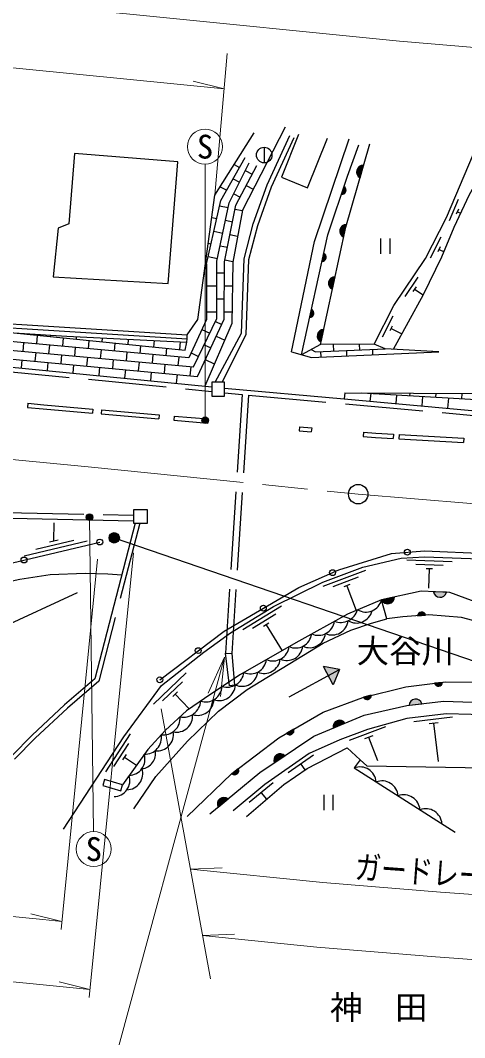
# Model space of a CAD drawing. Units: millimetres at full size, sheet at 1:1000; details may follow other scales. Extents: x 40000 to 680000, y 20000 to 380000.
# Drawn here: x 454182 to 488408, y 240801 to 319096 of the extents above; entities that cross this region are included whole.
import ezdxf
from ezdxf.enums import TextEntityAlignment as Align

# ---------------------------------------------------------------- set-up
doc = ezdxf.new("R2010")
doc.units = ezdxf.units.MM
doc.header["$LTSCALE"] = 1000
doc.linetypes.add('CHAIN', pattern=[18.5, 12, -1.5, 3.5, -1.5])
doc.linetypes.add('DASHED', pattern=[7.5, 6, -1.5])
for name, color, linetype, lineweight in [('M-BGD', 7, 'Continuous', 25), ('M-BMK', 2, 'CHAIN', 13), ('M-BMK-SRVR', 3, 'Continuous', 25), ('M-STR-HTXT', 7, 'Continuous', 13), ('M-STR-STRC', 7, 'Continuous', 25)]:
    doc.layers.add(name, color=color, linetype=linetype, lineweight=lineweight)
doc.layers.add('M-BMK-HTXT', color=7, linetype='Continuous')
doc.styles.add('ＭＳ ゴシック', font='')
doc.styles.get('ＭＳ ゴシック').set_extended_font_data('MS Gothic')

# ---------------------------------------------------------------- blocks, each defined once
blk = doc.blocks.new('open_arrow')
at = {"color": 0, "linetype": 'Continuous', "lineweight": -2}
blk.add_lwpolyline([(7.5, 1.25), (0, 0), (7.5, -1.25)], dxfattribs=at)

msp = doc.modelspace()

# ---------------------------------------------------------------- hatches: boundary and pattern name
at = {"layer": 'M-BGD'}
for points in [[(480347, 306976, -0.82183), (480622, 307928)], [(479108, 306300), (478909, 305707, 0.84072)], [(479087, 302418, -0.82183), (479295, 303387)], [(477416, 300548), (477550, 301159, -0.84072)], [(478224, 298394, -0.82183), (478432, 299363)], [(476469, 296229), (476603, 296840, -0.84072)], [(477356, 294344, -0.82183), (477563, 295313)], [(487000, 275076, -0.82183), (486010, 275121)], [(483000, 274712, -0.82183), (482032, 274499)], [(484776, 273267), (485399, 273316, 0.84072)], [(478760, 269133), (478291, 267967), (477908, 268668), (477526, 269369)], [(486080, 268072), (486701, 268147, -0.84072)], [(481215, 267152), (480607, 267003, 0.84072)], [(484125, 266385, -0.82183), (485109, 266505)], [(478274, 264625, -0.82183), (479189, 265006)], [(474695, 264223), (475236, 264536, -0.84072)], [(473742, 261947, -0.82183), (474563, 262501)], [(470972, 261497), (470475, 261118, 0.84072)], [(469419, 258552, -0.82183), (470184, 259181)]]:
    msp.add_hatch(color=256, dxfattribs=at).paths.add_polyline_path(points)
at = {"layer": 'M-STR-STRC'}
for points in [[(468642, 288434, -1), (468203, 288195, -1)], [(459729, 280977, -1), (459290, 280738, -1)], [(461075, 279055, -1), (461750, 279484, -0.41421), (461627, 278932, -0.41421)]]:
    msp.add_hatch(color=256, dxfattribs=at).paths.add_polyline_path(points)

# ---------------------------------------------------------------- linework, layer by layer
at = {"layer": 'M-BGD'}
for p, q in [((472965, 309330), (472965, 308130)), ((470651, 307992), (471067, 307773)), ((480347, 306976), (480622, 307928)), ((471513, 307538), (472046, 307258)), ((469586, 306293), (470082, 306032)), ((470574, 306903), (471065, 306644)), ((471579, 306373), (472108, 306094)), ((479108, 306300), (478909, 305707)), ((470618, 305749), (471113, 305488)), ((469531, 304819), (470190, 304684)), ((470730, 304574), (471281, 304461)), ((487919, 305315), (487209, 303661)), ((468937, 303920), (469310, 303844)), ((487923, 304562), (487757, 304176)), ((487840, 304369), (488104, 304256)), ((469983, 303706), (470530, 303594)), ((479087, 302418), (479295, 303387)), ((469089, 302868), (469777, 302727)), ((470329, 302614), (470914, 302495)), ((481934, 302299), (481934, 301126)), ((482634, 302299), (482634, 301126)), ((486569, 302409), (485761, 300800)), ((468660, 301935), (468868, 301893)), ((469571, 301749), (470129, 301635)), ((486527, 301657), (486339, 301282)), ((486433, 301470), (486817, 301277)), ((468647, 300917), (469365, 300770)), ((469928, 300655), (470547, 300529)), ((477550, 301159), (477416, 300548)), ((469321, 299659), (469896, 299658)), ((478224, 298394), (478432, 299363)), ((484799, 299327), (483791, 297835)), ((468518, 298661), (469323, 298659)), ((469895, 298658), (470517, 298657)), ((484661, 298587), (484426, 298239)), ((484544, 298413), (485218, 297958)), ((469324, 297659), (469893, 297658)), ((476603, 296840), (476469, 296229)), ((468524, 296661), (469326, 296659)), ((469891, 296658), (470492, 296657)), ((482881, 296322), (482066, 294717)), ((468172, 295313), (468782, 295027)), ((469220, 295926), (469701, 295700)), ((477356, 294344), (477563, 295313)), ((482836, 295571), (482646, 295196)), ((482741, 295383), (483580, 294957)), ((455489, 294852), (455428, 294194)), ((456495, 294863), (456484, 294752)), ((457479, 294652), (457419, 294011)), ((458492, 294746), (458474, 294553)), ((459469, 294453), (459411, 293827)), ((460492, 294645), (460464, 294353)), ((462491, 294545), (462454, 294153)), ((464490, 294445), (464444, 293954)), ((467023, 294573), (467042, 294882)), ((469277, 294795), (469924, 294491)), ((454432, 294285), (454369, 293616)), ((456423, 294102), (456361, 293434)), ((458415, 293919), (458352, 293253)), ((460407, 293736), (460344, 293071)), ((461459, 294253), (461402, 293644)), ((463449, 294054), (463394, 293461)), ((465439, 293854), (465385, 293278)), ((466490, 294345), (466435, 293754)), ((468343, 294128), (468852, 293889)), ((478278, 294146), (478299, 293642)), ((479298, 293685), (479317, 293260)), ((480279, 294157), (480298, 293727)), ((481297, 293770), (481315, 293352)), ((454307, 292959), (454249, 292335)), ((455365, 293525), (455303, 292866)), ((457357, 293344), (457294, 292679)), ((459348, 293162), (459286, 292493)), ((461340, 292981), (461277, 292306)), ((462398, 293553), (462336, 292890)), ((464390, 293369), (464328, 292709)), ((466381, 293186), (466320, 292527)), ((467329, 293499), (467905, 293229)), ((468428, 292984), (469125, 292657)), ((477300, 293599), (477319, 293168)), ((456299, 292773), (456239, 292140)), ((458290, 292586), (458230, 291945)), ((460281, 292399), (460220, 291750)), ((462273, 292213), (462211, 291554)), ((463332, 292799), (463268, 292120)), ((465324, 292618), (465259, 291933)), ((467315, 292437), (467251, 291746)), ((464264, 292026), (464201, 291359)), ((466255, 291840), (466192, 291164)), ((469904, 290800), (479123, 289967)), ((479165, 290424), (479123, 289967)), ((480484, 290417), (491169, 289795)), ((481169, 290377), (481115, 289786)), ((482176, 290407), (482168, 290319)), ((483166, 290261), (483107, 289606)), ((484183, 290396), (484165, 290203)), ((485164, 290145), (485099, 289426)), ((486190, 290385), (486163, 290087)), ((487162, 290028), (487091, 289246)), ((488197, 290373), (488161, 289970)), ((454755, 289621), (454724, 289302)), ((459758, 289180), (459731, 288861)), ((460440, 289121), (460413, 288803)), ((460440, 289121), (464887, 288742)), ((460413, 288803), (464860, 288423)), ((464887, 288742), (464860, 288423)), ((466027, 288644), (466000, 288326)), ((466000, 288326), (468617, 288102)), ((466027, 288644), (468644, 288421)), ((468644, 288421), (468617, 288102)), ((475687, 287819), (475659, 287501)), ((475659, 287501), (476597, 287421)), ((475687, 287819), (476624, 287739)), ((476624, 287739), (476597, 287421)), ((480619, 287398), (480592, 287079)), ((482922, 287239), (482903, 286920)), ((483356, 287215), (483338, 286895)), ((483338, 286895), (488322, 286610)), ((483356, 287215), (488340, 286929)), ((488340, 286929), (488322, 286610)), ((456765, 279033), (456788, 280417)), ((454470, 277874), (459336, 279025)), ((455374, 278396), (458294, 279086)), ((456424, 278952), (457105, 279114)), ((487450, 277424), (483952, 277548)), ((486740, 277149), (484641, 277223)), ((480758, 276757), (477481, 275528)), ((485925, 276877), (485435, 276895)), ((485680, 276886), (485627, 275387)), ((480208, 276230), (478241, 275493)), ((479559, 275666), (479101, 275494)), ((452703, 272335), (458593, 275067)), ((479330, 275580), (480042, 273680)), ((487000, 275076), (486010, 275121)), ((483000, 274712), (482032, 274499)), ((474294, 274008), (471310, 272179)), ((473854, 273386), (472063, 272289)), ((484776, 273267), (485399, 273316)), ((473324, 272710), (472906, 272453)), ((473115, 272582), (474341, 270582)), ((469990, 270405), (470477, 270374)), ((478760, 269133), (477526, 269369)), ((478291, 267967), (477526, 269369)), ((466961, 268881), (464428, 266465)), ((474887, 267019), (478760, 269133)), ((478760, 269133), (478291, 267967)), ((466661, 268180), (465141, 266731)), ((486701, 268147), (486080, 268072)), ((466286, 267408), (465931, 267070)), ((466108, 267239), (467196, 266098)), ((481215, 267152), (480607, 267003)), ((484125, 266385), (485109, 266505)), ((487469, 265467), (484489, 265119)), ((478274, 264625), (479189, 265006)), ((482304, 264731), (479500, 263665)), ((486361, 265035), (485666, 264954)), ((486014, 264995), (486356, 262059)), ((462647, 264184), (460736, 261251)), ((475236, 264536), (474695, 264223)), ((481335, 264042), (480681, 263793)), ((481008, 263918), (481685, 262137)), ((462516, 263434), (461370, 261674)), ((462328, 262595), (462060, 262185)), ((462194, 262390), (463132, 261779)), ((473742, 261947), (474563, 262501)), ((476772, 262546), (474805, 261171)), ((475788, 261859), (476104, 261407)), ((479906, 261556), (487664, 256625)), ((470972, 261497), (470475, 261118)), ((473648, 260421), (471801, 258889)), ((469419, 258552), (470184, 259181)), ((472725, 259655), (473144, 259149)), ((477557, 259479), (477557, 258305)), ((478257, 259479), (478257, 258305))]:
    msp.add_line(p, q, dxfattribs=at)
at = {"layer": 'M-BGD', "linetype": 'DASHED'}
for p, q in [((469904, 290422), (471262, 290299)), ((471262, 290299), (469990, 270405)), ((471748, 290255), (470476, 270361))]:
    msp.add_line(p, q, dxfattribs=at)
at = {"layer": 'M-BGD'}
for points in [[(474570, 310884), (471288, 304499), (470540, 300493), (470481, 295774), (468383, 290949)], [(467042, 294882), (467846, 296079), (469176, 305640), (472183, 310434)], [(469201, 291250), (471207, 295015), (471415, 300745), (472114, 303424), (473190, 306424), (474932, 310246)], [(469720, 291250), (471578, 294919), (471788, 300691), (472472, 303313), (473538, 306283), (475273, 310090)], [(475612, 310316), (474288, 307023), (476305, 306213), (477840, 310031)], [(475061, 293587), (476852, 302084), (479500, 309978)], [(475841, 293361), (477863, 302588), (479374, 307093), (480264, 309520)], [(477312, 294141), (479249, 303176), (481103, 309591)], [(468314, 299445), (469621, 305218), (471498, 308534)], [(481448, 294163), (482964, 297147), (485404, 300759), (487000, 303935), (489099, 308822)], [(482937, 293778), (485241, 298000), (486659, 300892), (487601, 303186), (488778, 305687), (490708, 309095)], [(401545, 297976), (446705, 293672), (467822, 291693), (469890, 296103), (469898, 300508), (470793, 304880), (472391, 307913)], [(417522, 296970), (467510, 292419), (469327, 296146), (469319, 300554), (470266, 305046), (471813, 308137)], [(468512, 300322), (468525, 296074), (467151, 293116), (445764, 295083), (430131, 296543)], [(400316, 297993), (400630, 298846), (422503, 297649), (440698, 296526), (467042, 294882)], [(400646, 297993), (400842, 298525), (422485, 297340), (440679, 296217), (467023, 294573)], [(401567, 298197), (427589, 296704), (439792, 295930), (457775, 294782), (467007, 294319), (467023, 294573)], [(400646, 297513), (437068, 294020), (468924, 290896)], [(453419, 295060), (466884, 293709), (467007, 294319)], [(475061, 293587), (476620, 293136), (486409, 293588), (482296, 293813), (481448, 294163), (477312, 294141), (475841, 293361)], [(476576, 293751), (476931, 293583), (482296, 293813)], [(306016, 287627), (306441, 289804), (309667, 291965), (348604, 288363), (374524, 285971), (400131, 283637), (421171, 281662), (423046, 281462), (462887, 280587)], [(479123, 289967), (492899, 288721), (494393, 288664)], [(479165, 290424), (489744, 290365), (491473, 289674), (494347, 289673)], [(454724, 289302), (455953, 289184), (459731, 288861)], [(454755, 289621), (455982, 289502), (459758, 289180)], [(480619, 287398), (481569, 287317), (482922, 287239)], [(480592, 287079), (481546, 286998), (482903, 286920)], [(463038, 280397), (459928, 268424), (457582, 266416), (455094, 264081), (453534, 262499)], [(422067, 271338), (432142, 273016), (437165, 273675), (440214, 274193), (460303, 278945)], [(464923, 268343), (469873, 272096), (475630, 275453), (478714, 276800), (482762, 278061), (485311, 278279), (499577, 277653), (504371, 277271), (507798, 276209)], [(457507, 256843), (462146, 263964), (465068, 267892), (468313, 270470), (470366, 271952), (473694, 273992), (477472, 275845), (480555, 277001), (483524, 277710), (485302, 277800), (493812, 277498), (503720, 277029), (508600, 275588), (511461, 274343), (513040, 273473), (515301, 273672), (519655, 273027), (523332, 272971), (527250, 273015), (529568, 273078)], [(449124, 274350), (450707, 275143), (452730, 275768), (454137, 276085), (456486, 276437), (459169, 276549), (460922, 276497), (462002, 276409)], [(505246, 270898), (504414, 269683), (499022, 272484), (497894, 271125), (487268, 275064), (485060, 275164), (482011, 274495)], [(482011, 274495), (479371, 273403), (475413, 271197), (471143, 268748), (468848, 267246), (466980, 265949), (465354, 264461), (463994, 262989), (462057, 260271)], [(498067, 269878), (495046, 271174), (491753, 272196), (488152, 273133), (485651, 273336), (483651, 273178), (482403, 273023), (482011, 274495)], [(462930, 258405), (464627, 260903), (467054, 263627), (469435, 265939), (471663, 267584), (477510, 271159), (479649, 272168), (481229, 272712), (482403, 273023)], [(470476, 270361), (470689, 267918), (470288, 267883), (469990, 270405)], [(467028, 257834), (470449, 261098), (474103, 263880), (477496, 265845), (480562, 266991), (483876, 267807), (486946, 268176), (490224, 268152), (493678, 267795), (496477, 267149), (502931, 265614), (513370, 263121), (520017, 261628), (526332, 260352), (529871, 260096), (532173, 260066)], [(468783, 258028), (472641, 261203), (476802, 264013), (480661, 265618), (483947, 266363), (486769, 266707), (495704, 266393), (495672, 265481), (508331, 262847), (518338, 260855), (526511, 259331), (528738, 259172), (532254, 259079)], [(525164, 257919), (500920, 263361), (494409, 264884), (491203, 265448), (488908, 265672), (486978, 265711), (483963, 265360), (480911, 264522), (478802, 263721), (476422, 262667), (473010, 260282), (470567, 258255)], [(471594, 257824), (474487, 260297), (476275, 261525), (479357, 263114), (480369, 262179), (479906, 261556)], [(480369, 262179), (480863, 261722), (497556, 261445), (498917, 262380), (501838, 262247), (521820, 257758)]]:
    msp.add_lwpolyline(points, dxfattribs=at)
for points in [[(456724, 299358), (465557, 298833), (466310, 308216), (458346, 308856), (457911, 303442), (457092, 303090)], [(468924, 290164), (469904, 290164), (469904, 291250), (468924, 291250)], [(462887, 280397), (463979, 280397), (463979, 281413), (462887, 281413)], [(462057, 260271), (460665, 260674), (460528, 260202), (461920, 259798)]]:
    msp.add_lwpolyline(points, close=True, dxfattribs=at)
at = {"layer": 'M-BGD', "linetype": 'DASHED'}
for points in [[(400646, 297258), (437050, 293653), (468924, 290542)], [(305540, 287348), (306068, 290052), (309558, 292390), (348642, 288775), (374562, 286383), (400169, 284049), (421213, 282073), (423072, 281875), (462887, 281001)], [(471748, 290255), (492875, 288345), (503772, 287930), (510875, 288056), (519298, 288494), (529757, 289643)], [(463385, 280397), (460227, 268237), (457807, 266166), (455329, 263840), (453738, 262227)]]:
    msp.add_lwpolyline(points, dxfattribs=at)
at = {"layer": 'M-BGD'}
for centre, radius in [((472965, 308730), 600), ((460303, 278945), 225), ((483992, 278166), 225), ((454464, 277564), 225), ((478233, 276589), 225), ((472900, 273861), 225), ((467884, 270588), 225), ((464923, 268343), 225)]:
    msp.add_circle(centre, radius, dxfattribs=at)
for centre, radius, start, end in [((480579, 307425), 505, 85.05697, 242.71516), ((478957, 306021), 318, 261.3448, 61.56253), ((479286, 302882), 505, 89.06791, 246.7261), ((477430, 300865), 318, 267.52938, 67.74711), ((478424, 298858), 505, 89.06791, 246.7261), ((476483, 296546), 318, 267.52938, 67.74711), ((477555, 294808), 505, 89.06791, 246.7261), ((486509, 275196), 505, 188.5709, 346.22909), ((480800, 274806), 1250, 239.34411, 345.60432), ((482495, 274701), 505, 203.54944, 1.20763), ((478854, 274126), 1367, 249.37956, 343.17756), ((480067, 273962), 1250, 239.2956, 345.5558), ((485092, 273237), 318, 14.38727, 174.605), ((477134, 273015), 1250, 245.9993, 352.25951), ((478191, 273042), 1250, 246.47365, 352.84147), ((475381, 272045), 1256, 246.55777, 352.13146), ((476453, 272064), 1250, 246.03771, 352.29791), ((474705, 271077), 1250, 246.58244, 352.84264), ((473641, 271046), 1250, 246.70258, 352.96279), ((471906, 270051), 1250, 246.70258, 352.96279), ((472968, 270083), 1250, 246.70642, 352.96663), ((470092, 269109), 1336, 254.26454, 351.12692), ((471233, 269089), 1250, 246.67304, 352.93325), ((468463, 267913), 1269, 251.9864, 355.91756), ((469491, 267990), 1250, 251.43403, 357.69424), ((486384, 268164), 318, 196.74597, 356.9637), ((480898, 267130), 318, 203.72431, 3.94204), ((466750, 266790), 1323, 258.38104, 356.32664), ((467844, 266853), 1250, 251.57951, 357.83971), ((484629, 266348), 505, 18.11543, 175.77362), ((465209, 265385), 1280, 262.23905, 4.937), ((466203, 265561), 1250, 258.58118, 4.84139), ((478769, 264725), 505, 33.74194, 191.40013), ((463758, 263905), 1295, 268.4828, 9.38359), ((464723, 264128), 1250, 263.29188, 9.55209), ((474938, 264427), 318, 219.96209, 20.17982), ((462533, 262232), 1250, 271.39975, 17.65995), ((463452, 262651), 1149, 274.93536, 11.83747), ((474207, 262143), 505, 45.20781, 202.866), ((462360, 261127), 1250, 271.39975, 17.65995), ((480348, 260387), 1250, 4.42644, 110.68665), ((461372, 260603), 1250, 271.39975, 17.65995), ((470690, 261351), 318, 227.17273, 27.39046), ((482036, 259314), 1250, 4.42644, 110.68665), ((469864, 258791), 505, 50.62457, 208.28276), ((483724, 258241), 1250, 4.42644, 110.68665), ((485412, 257168), 1250, 4.42644, 110.68665)]:
    msp.add_arc(centre, radius, start, end, dxfattribs=at)
at = {"layer": 'M-BMK'}
msp.add_lwpolyline([(381029, 292170), (397547, 290741), (417897, 288826), (434853, 287145), (459398, 284725), (480208, 282628), (488884, 281914), (495597, 281420), (501357, 281270), (509548, 281297), (515805, 281607), (523954, 282327), (530286, 283064)], dxfattribs=at)
at = {"layer": 'M-BMK-SRVR'}
msp.add_circle((480208, 282628), 750, dxfattribs=at)
at = {"layer": 'M-STR-HTXT'}
for p, q in [((469176, 305640), (470114, 316553)), ((469879, 313821), (467494, 314404)), ((468423, 288314), (468409, 308023)), ((459509, 280858), (459823, 256663)), ((459486, 243904), (462895, 278106)), ((460130, 277621), (457322, 249133)), ((465037, 266102), (468825, 245327)), ((467284, 253778), (469737, 253875)), ((457383, 249751), (454998, 250334)), ((468218, 248659), (470671, 248755)), ((459546, 244507), (457162, 245091))]:
    msp.add_line(p, q, dxfattribs=at)
for points in [[(282969, 335245), (292909, 335001), (304613, 334473), (313115, 333883), (330067, 332290), (352255, 330197), (375368, 328014), (384470, 327003), (400694, 325599), (421263, 323664), (438307, 321974), (462869, 319552), (483399, 317484), (491604, 316808), (497338, 316386), (501755, 316271), (508622, 316294), (513397, 316531), (520391, 317149), (527423, 317967)], [(404352, 320233), (420783, 318687), (437814, 316998), (462373, 314577), (469879, 313821)], [(469912, 270090), (460339, 234886), (484661, 234886)], [(308239, 259011), (323052, 257619), (345212, 255529), (367699, 253405), (377095, 252360), (393950, 250902), (414050, 249011), (430905, 247340), (455431, 244922), (459546, 244507)], [(467284, 253778), (477473, 252752), (486552, 252004), (494105, 251449), (501016, 251269), (509384, 251296)], [(422992, 253149), (431398, 252315), (455927, 249897), (457383, 249751)], [(468218, 248659), (477017, 247772), (486164, 247019), (493856, 246453), (500959, 246268), (510474, 246300), (518212, 246684), (527517, 247506), (533149, 248161)]]:
    msp.add_lwpolyline(points, dxfattribs=at)
for centre in [(468408, 309373), (459840, 255313)]:
    msp.add_circle(centre, 1350, dxfattribs=at)
at = {"layer": 'M-STR-STRC'}
msp.add_line((461413, 279270), (539359, 252572), dxfattribs=at)
for centre, radius in [((468423, 288314), 250), ((459509, 280858), 250), ((461413, 279270), 400)]:
    msp.add_circle(centre, radius, dxfattribs=at)

# ---------------------------------------------------------------- block references
at = {"layer": 'M-STR-HTXT', "xscale": 400, "yscale": 400, "rotation": 254.8}
msp.add_blockref('open_arrow', (469912, 270090), dxfattribs=at)

# ---------------------------------------------------------------- texts
at = {"layer": 'M-BMK-HTXT', "style": 'ＭＳ ゴシック'}
for s, p in [('大谷川', (480087, 269096)), ('神\u3000田', (478038, 241655))]:
    msp.add_text(s, height=1833, dxfattribs=at).set_placement(p, align=Align.BOTTOM_LEFT)
at = {"layer": 'M-STR-HTXT', "style": 'ＭＳ ゴシック'}
for p in [(468408, 309373), (459840, 255313)]:
    msp.add_text('S', height=1833, dxfattribs=at).set_placement(p, align=Align.MIDDLE_CENTER)
at = {"layer": 'M-STR-HTXT', "style": 'ＭＳ ゴシック', "width": 0.8}
msp.add_text('ガードレール  L=46.0 ', height=1833, rotation=355.793, dxfattribs=at).set_placement((490329, 251726), align=Align.BOTTOM_CENTER)

doc.saveas('drawing.dxf')
